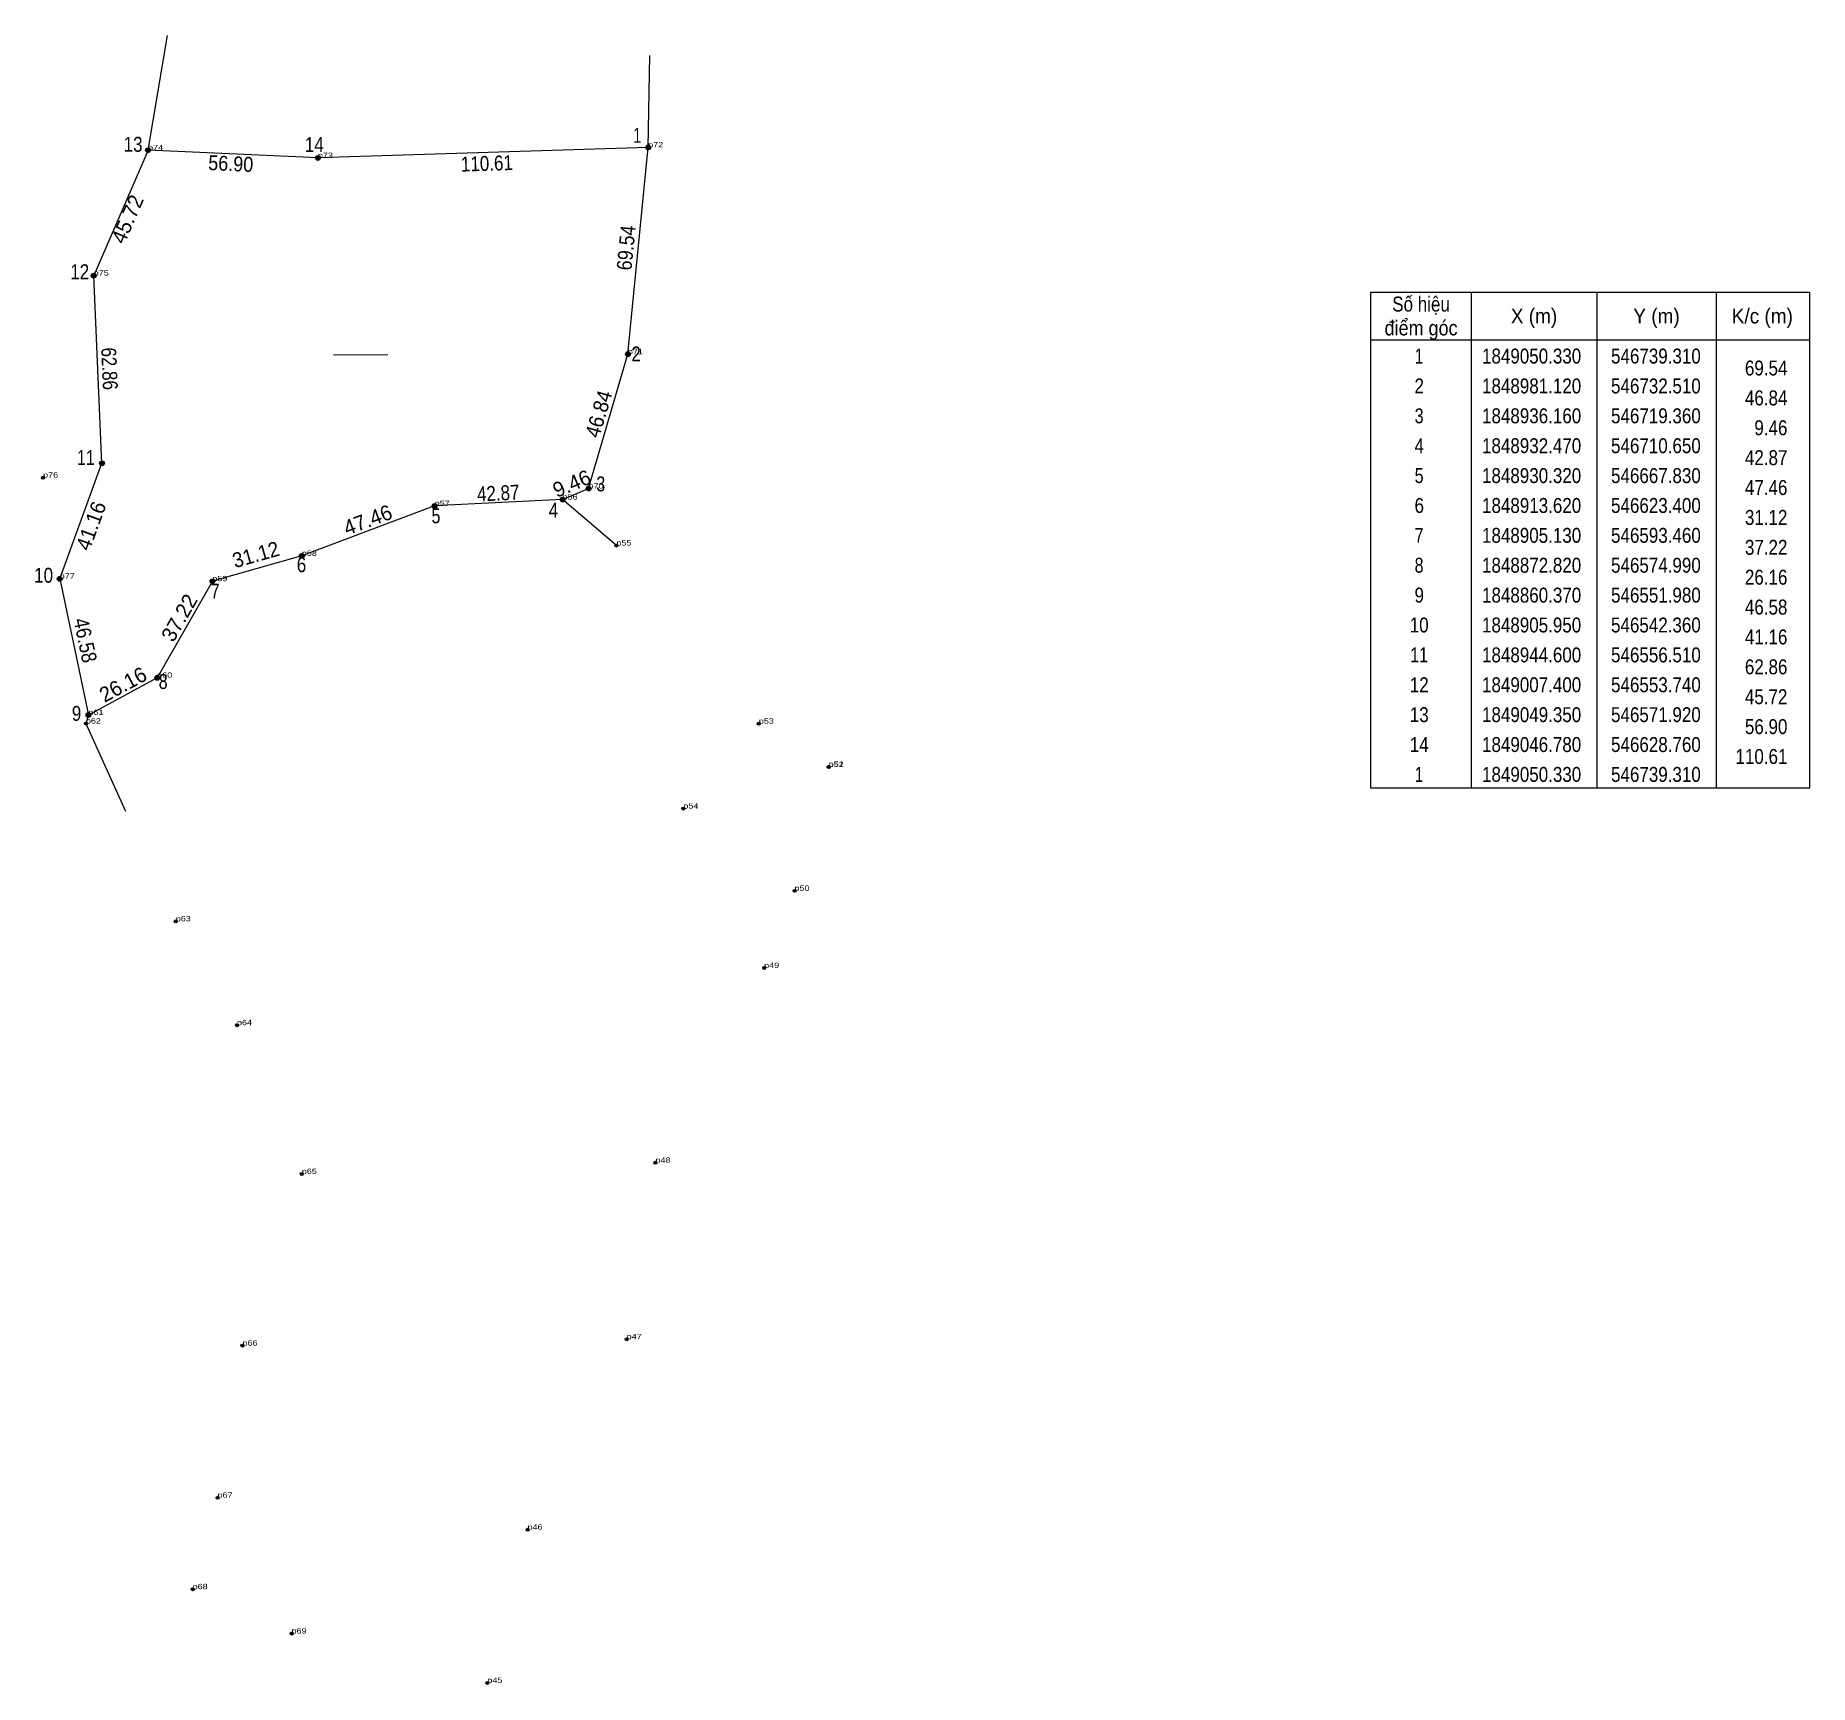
# Model space of a CAD drawing. Header units: metres. Extents: x 544238 to 547128, y 1848536 to 1850019.
# Drawn here: x 546534 to 547128, y 1848536 to 1849088 of the extents above.
import ezdxf
from ezdxf.enums import TextEntityAlignment as Align

# ---------------------------------------------------------------- set-up
doc = ezdxf.new("R2010")
doc.units = ezdxf.units.M
doc.header["$LTSCALE"] = 2
doc.header["$PDMODE"] = 32
doc.header["$PDSIZE"] = 1
for name, color, linetype, lineweight in [('10', 7, 'Continuous', 13), ('4', 7, 'Continuous', 13), ('63', 7, 'Continuous', 13)]:
    doc.layers.add(name, color=color, linetype=linetype, lineweight=lineweight)
doc.layers.add('12', color=7, linetype='Continuous')
doc.layers.add('7', color=7, linetype='Continuous')

msp = doc.modelspace()

# ---------------------------------------------------------------- hatches: boundary and pattern name
at = {"layer": '4'}
for points in [[(546740.11, 1849050.33, 1), (546738.51, 1849050.33, 1)], [(546572.72, 1849049.35, 1), (546571.12, 1849049.35, 1)], [(546629.56, 1849046.78, 1), (546627.96, 1849046.78, 1)], [(546554.54, 1849007.4, 1), (546552.94, 1849007.4, 1)], [(546733.31, 1848981.12, 1), (546731.71, 1848981.12, 1)], [(546557.31, 1848944.6, 1), (546555.71, 1848944.6, 1)], [(546711.45, 1848932.47, 1), (546709.85, 1848932.47, 1)], [(546720.16, 1848936.16, 1), (546718.56, 1848936.16, 1)], [(546668.63, 1848930.32, 1), (546667.03, 1848930.32, 1)], [(546624.2, 1848913.62, 1), (546622.6, 1848913.62, 1)], [(546543.16, 1848905.95, 1), (546541.56, 1848905.95, 1)], [(546594.26, 1848905.13, 1), (546592.66, 1848905.13, 1)], [(546575.79, 1848872.82, 1), (546574.19, 1848872.82, 1)], [(546552.78, 1848860.37, 1), (546551.18, 1848860.37, 1)]]:
    msp.add_hatch(color=256, dxfattribs=at).paths.add_polyline_path(points)

# ---------------------------------------------------------------- linework, layer by layer
at = {"layer": '10'}
for p, q in [((546571.92, 1849049.35), (546578.48, 1849087.77)), ((546739.31, 1849050.33), (546739.88, 1849081.04)), ((546542.36, 1848905.95), (546551.98, 1848860.37)), ((546551.13, 1848857.51), (546564.43, 1848828.24))]:
    msp.add_line(p, q, dxfattribs=at)
for points in [[(546710.65, 1848932.47), (546719.36, 1848936.16), (546732.51, 1848981.12), (546739.31, 1849050.33), (546628.76, 1849046.78), (546571.92, 1849049.35), (546553.74, 1849007.4)], [(546542.36, 1848905.95), (546556.51, 1848944.6), (546553.74, 1849007.4)], [(546728.68, 1848917.08), (546710.65, 1848932.47), (546667.83, 1848930.32), (546623.4, 1848913.62), (546593.46, 1848905.13), (546574.99, 1848872.82), (546551.98, 1848860.37), (546551.13, 1848857.51)]]:
    msp.add_lwpolyline(points, dxfattribs=at)
at = {"layer": '4'}
msp.add_line((546634.03, 1848980.92), (546652.12, 1848980.98), dxfattribs=at)
for centre in [(546739.31, 1849050.33), (546571.92, 1849049.35), (546628.76, 1849046.78), (546553.74, 1849007.4), (546732.51, 1848981.12), (546556.51, 1848944.6), (546710.65, 1848932.47), (546719.36, 1848936.16), (546667.83, 1848930.32), (546623.4, 1848913.62), (546542.36, 1848905.95), (546593.46, 1848905.13), (546574.99, 1848872.82), (546551.98, 1848860.37)]:
    msp.add_circle(centre, 0.8, dxfattribs=at)
at = {"layer": '63'}
for p, q in [((547014.75, 1849001.89), (547014.75, 1848835.89)), ((547056.75, 1849001.89), (547056.75, 1848835.89)), ((547096.75, 1849001.89), (547096.75, 1848835.89)), ((546981.15, 1848985.89), (547127.95, 1848985.89))]:
    msp.add_line(p, q, dxfattribs=at)
msp.add_lwpolyline([(546981.15, 1849001.89), (547127.95, 1849001.89), (547127.95, 1848835.89), (546981.15, 1848835.89)], close=True, dxfattribs=at)
at = {"layer": '7'}
for p in [(546739.31, 1849050.33), (546571.92, 1849049.35), (546628.75, 1849046.78), (546553.75, 1849007.4), (546732.51, 1848981.12), (546536.81, 1848939.79), (546710.65, 1848932.47), (546719.36, 1848936.17), (546667.83, 1848930.32), (546623.4, 1848913.63), (546728.68, 1848917.08), (546542.36, 1848905.95), (546593.47, 1848905.13), (546574.99, 1848872.82), (546551.98, 1848860.37), (546551.13, 1848857.51), (546776.32, 1848857.46), (546799.68, 1848843.02), (546799.71, 1848842.96), (546751.06, 1848829.06), (546788.27, 1848801.53), (546581.2, 1848791.31), (546778.12, 1848775.71), (546601.69, 1848756.57), (546623.38, 1848706.77), (546741.73, 1848710.54), (546603.52, 1848649.33), (546732.11, 1848651.47), (546595.17, 1848598.43), (546698.93, 1848587.72), (546586.84, 1848567.83), (546619.95, 1848552.98), (546685.49, 1848536.47)]:
    msp.add_point(p, dxfattribs=at)

# ---------------------------------------------------------------- texts
at = {"layer": '12', "width": 1.25}
for s, p in [('p74', (546571.92, 1849049.35)), ('p72', (546739.31, 1849050.33)), ('p73', (546628.76, 1849046.78)), ('p75', (546553.74, 1849007.4)), ('p71', (546732.51, 1848981.12)), ('p76', (546536.81, 1848939.79)), ('p70', (546719.36, 1848936.16)), ('p57', (546667.83, 1848930.32)), ('p56', (546710.65, 1848932.47)), ('p58', (546623.4, 1848913.62)), ('p55', (546728.68, 1848917.08)), ('p77', (546542.36, 1848905.95)), ('p59', (546593.46, 1848905.13)), ('p60', (546574.99, 1848872.82)), ('p61', (546551.98, 1848860.37)), ('p62', (546551.13, 1848857.51)), ('p53', (546776.32, 1848857.46)), ('p51', (546799.68, 1848843.02)), ('p52', (546799.71, 1848842.96)), ('p54', (546751.06, 1848829.06)), ('p50', (546788.27, 1848801.52)), ('p63', (546581.2, 1848791.32)), ('p49', (546778.12, 1848775.71)), ('p64', (546601.69, 1848756.57)), ('p48', (546741.73, 1848710.54)), ('p65', (546623.38, 1848706.77)), ('p47', (546732.1, 1848651.47)), ('p66', (546603.52, 1848649.33)), ('p67', (546595.17, 1848598.43)), ('p46', (546698.93, 1848587.72)), ('p68', (546586.84, 1848567.82)), ('p69', (546619.95, 1848552.98)), ('p45', (546685.49, 1848536.47))]:
    msp.add_text(s, height=1.8, dxfattribs=at).set_placement(p)
at = {"layer": '63'}
for s, width, p in [(' 1', 0.75, (546737.03, 1849051.86)), (' 13', 0.85, (546570.09, 1849048.85)), (' 14', 0.85, (546630.72, 1849048.75)), (' 12', 0.85, (546552.22, 1849006.2)), (' 2', 0.85, (546736.82, 1848978.71)), ('69.54', 0.85, (547120.55, 1848973.99)), ('46.84', 0.85, (547120.55, 1848963.99)), ('9.46', 0.85, (547120.55, 1848953.99)), (' 11', 0.8, (546554.1, 1848944.03)), ('42.87', 0.85, (547120.55, 1848943.99)), (' 3', 0.8, (546724.93, 1848935.21)), ('47.46', 0.85, (547120.55, 1848933.99)), (' 5', 0.8, (546669.76, 1848924.52)), (' 4', 0.85, (546709.19, 1848926.44)), ('31.12', 0.85, (547120.55, 1848923.99)), ('37.22', 0.85, (547120.55, 1848913.99)), (' 10', 0.85, (546540.14, 1848904.62)), (' 6', 0.85, (546624.86, 1848908.17)), ('26.16', 0.85, (547120.55, 1848903.99)), (' 7', 0.8, (546595.87, 1848899.3)), ('46.58', 0.85, (547120.55, 1848893.99)), ('41.16', 0.85, (547120.55, 1848883.99)), ('62.86', 0.85, (547120.55, 1848873.99)), (' 8', 0.8, (546578.47, 1848869.08)), ('45.72', 0.85, (547120.55, 1848863.99)), (' 9', 0.85, (546549.57, 1848858.4)), ('56.90', 0.85, (547120.55, 1848853.99)), ('110.61', 0.85, (547120.55, 1848843.99))]:
    msp.add_text(s, height=5, dxfattribs=dict(at, width=width)).set_placement(p, align=Align.RIGHT)
for s, rotation, width, p in [('56.90', 357.411, 0.9, (546599.507, 1849042.406)), ('110.61', 1.839, 0.85, (546685.395, 1849042.48)), ('69.54', 84.389, 0.9, (546734.415, 1849016.471)), ('62.86', 272.526, 0.85, (546556.525, 1848976.15)), ('46.84', 73.697, 0.95, (546725.137, 1848960.413)), ('42.87', 2.874, 0.85, (546689.235, 1848932.136)), ('31.12', 15.832, 0.95, (546608.678, 1848911.664)), ('46.58', 281.918, 0.9, (546548.491, 1848884.871))]:
    msp.add_text(s, height=5, rotation=rotation, dxfattribs=dict(at, width=width)).set_placement(p, align=Align.CENTER)
for s, rotation, p in [('45.72', 66.569, (546567.318, 1849025.316)), ('9.46', 22.96, (546714.71, 1848935.535)), ('41.16', 69.892, (546555.198, 1848922.831)), ('47.46', 20.6, (546646.33, 1848923.313)), ('37.22', 60.246, (546584.553, 1848891.684)), ('26.16', 28.416, (546564.72, 1848868.386))]:
    msp.add_text(s, height=5, rotation=rotation, dxfattribs=at).set_placement(p, align=Align.CENTER)
for s, width, p in [('Số hiệu', 0.85, (546997.945, 1848995.39)), ('điểm góc', 0.9, (546997.955, 1848987.39)), ('X (m)', 0.95, (547035.75, 1848991.39)), ('Y (m)', 0.95, (547076.75, 1848991.39)), ('K/c (m)', 0.95, (547112.155, 1848991.39)), (' 1', 0.75, (546996.55, 1848977.99)), ('1849050.330', 0.85, (547034.95, 1848977.99)), ('546739.310', 0.85, (547076.545, 1848977.99)), (' 2', 0.85, (546996.55, 1848967.99)), ('1848981.120', 0.85, (547034.95, 1848967.99)), ('546732.510', 0.85, (547076.545, 1848967.99)), (' 3', 0.8, (546996.555, 1848957.99)), ('1848936.160', 0.85, (547034.95, 1848957.99)), ('546719.360', 0.85, (547076.545, 1848957.99)), (' 4', 0.85, (546996.55, 1848947.99)), ('1848932.470', 0.85, (547034.95, 1848947.99)), ('546710.650', 0.85, (547076.545, 1848947.99)), (' 5', 0.8, (546996.555, 1848937.99)), ('1848930.320', 0.85, (547034.95, 1848937.99)), ('546667.830', 0.85, (547076.545, 1848937.99)), (' 6', 0.85, (546996.555, 1848927.99)), ('1848913.620', 0.85, (547034.95, 1848927.99)), ('546623.400', 0.85, (547076.545, 1848927.99)), (' 7', 0.8, (546996.55, 1848917.99)), ('1848905.130', 0.85, (547034.95, 1848917.99)), ('546593.460', 0.85, (547076.545, 1848917.99)), (' 8', 0.8, (546996.55, 1848907.99)), ('1848872.820', 0.85, (547034.95, 1848907.99)), ('546574.990', 0.85, (547076.545, 1848907.99)), (' 9', 0.85, (546996.55, 1848897.99)), ('1848860.370', 0.85, (547034.95, 1848897.99)), ('546551.980', 0.85, (547076.545, 1848897.99)), (' 10', 0.85, (546996.545, 1848887.99)), ('1848905.950', 0.85, (547034.95, 1848887.99)), ('546542.360', 0.85, (547076.545, 1848887.99)), (' 11', 0.8, (546996.545, 1848877.99)), ('1848944.600', 0.85, (547034.95, 1848877.99)), ('546556.510', 0.85, (547076.545, 1848877.99)), (' 12', 0.85, (546996.555, 1848867.99)), ('1849007.400', 0.85, (547034.95, 1848867.99)), ('546553.740', 0.85, (547076.545, 1848867.99)), (' 13', 0.85, (546996.55, 1848857.99)), ('1849049.350', 0.85, (547034.95, 1848857.99)), ('546571.920', 0.85, (547076.545, 1848857.99)), (' 14', 0.85, (546996.545, 1848847.99)), ('1849046.780', 0.85, (547034.95, 1848847.99)), ('546628.760', 0.85, (547076.545, 1848847.99)), (' 1', 0.75, (546996.55, 1848837.99)), ('1849050.330', 0.85, (547034.95, 1848837.99)), ('546739.310', 0.85, (547076.545, 1848837.99))]:
    msp.add_text(s, height=5, dxfattribs=dict(at, width=width)).set_placement(p, align=Align.CENTER)

doc.saveas('drawing.dxf')
